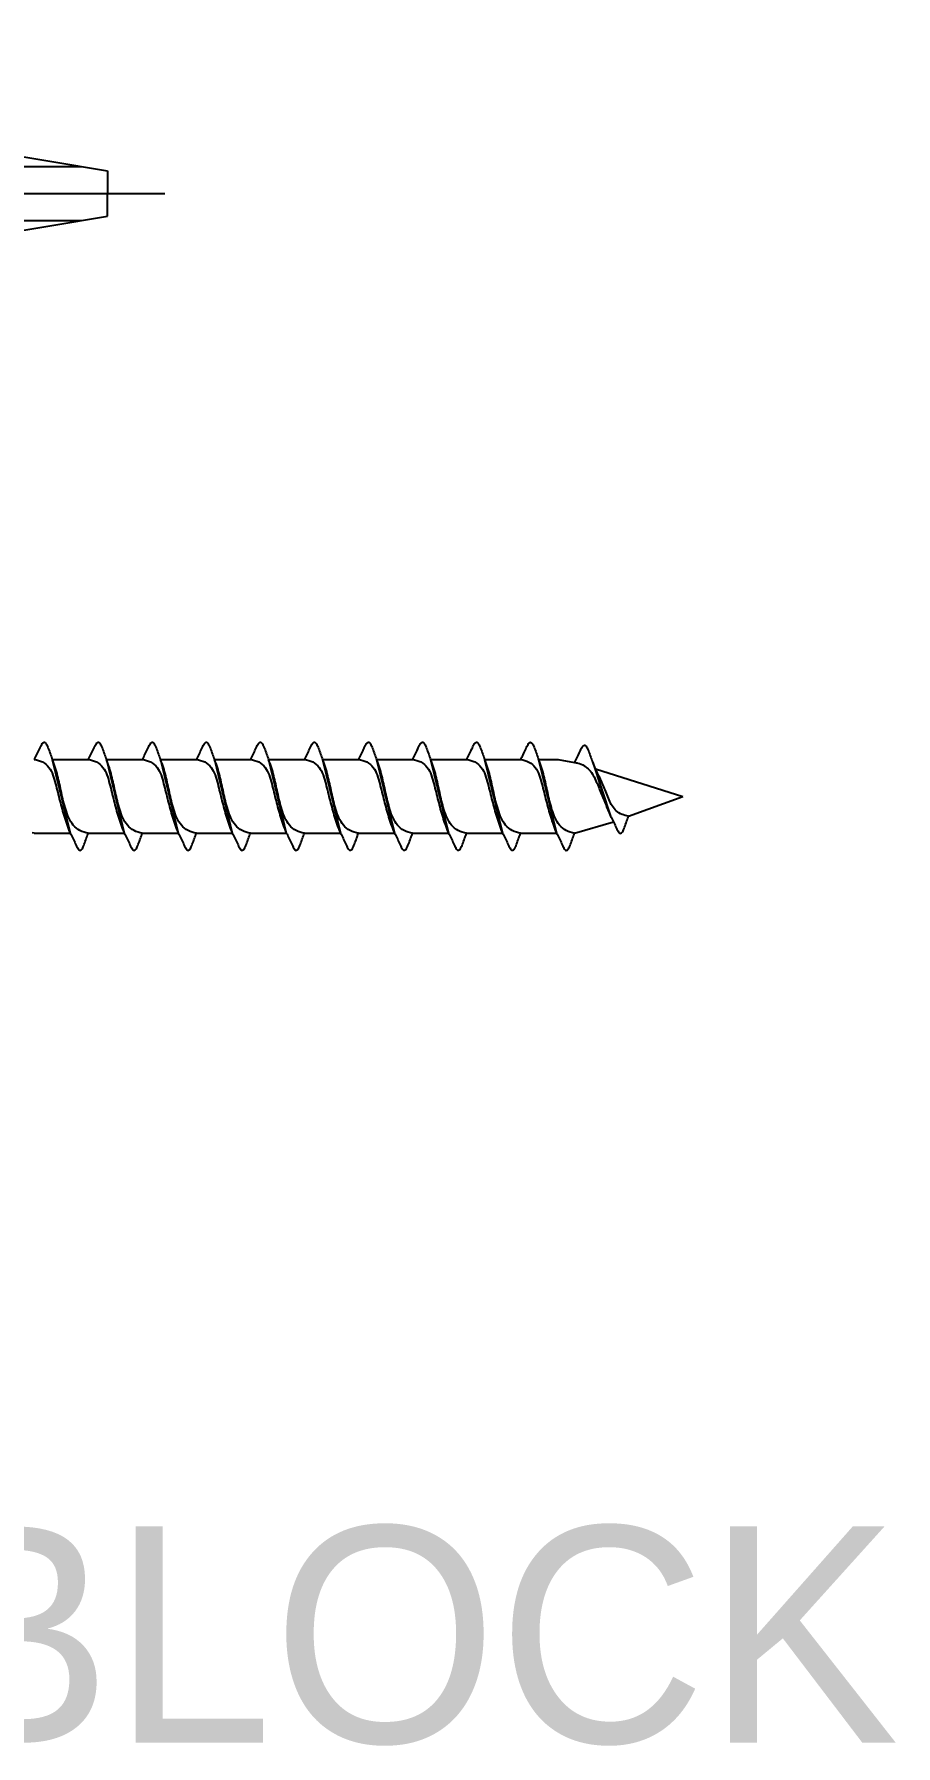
# Model space of a CAD drawing. Extents: x -395 to 1364, y -31 to 719.
# Drawn here: x 307.1 to 339, y 354.4 to 417.8 of the extents above; entities that cross this region are included whole.
import ezdxf

# ---------------------------------------------------------------- set-up
doc = ezdxf.new("R2010")
doc.units = 0
doc.layers.get('0').update_dxf_attribs({"linetype": 'CONTINUOUS'})
doc.layers.add('CENTER', color=1, linetype='Continuous')
doc.layers.add('HIDDEN', color=251, linetype='Continuous')

# ---------------------------------------------------------------- blocks, each defined once
blk = doc.blocks.new('*U24')
for p, q in [((-1, -6.052), (-1, 5.895)), ((-1, 5.895), (0, 5.895)), ((0, 5.895), (0, -6.052)), ((0, 2), (36.582, 2)), ((36.582, 2), (43.55, 0.837)), ((-5.11, 0.777), (-2.965, 0.777)), ((-2.965, 0.777), (-2.965, -0.778)), ((43.55, 0.837), (43.55, 0)), ((43.55, -0.837), (43.55, 0)), ((-2.965, -0.778), (-5.162, -0.778)), ((36.582, -2), (43.55, -0.837)), ((0, -2), (36.582, -2)), ((-1, -6.052), (0, -6.052))]:
    blk.add_line(p, q)
for start, end in [(99.2069, 169.12675), (187.02554, 260.7931)]:
    blk.add_arc((-0.2, -0.166), 5, start, end)
at = {"layer": 'CENTER'}
blk.add_line((-6.014, 0), (45.674, 0), dxfattribs=at)
at = {"layer": 'HIDDEN'}
for p, q in [((0, 1), (42.574, 1)), ((0, -1), (42.574, -1))]:
    blk.add_line(p, q, dxfattribs=at)
blk = doc.blocks.new('*U60')
for p, q in [((46.67, 1.364), (47.33, -1.361)), ((46.671, 1.363), (47.998, 1.363)), ((48.67, 1.365), (49.33, -1.361)), ((48.671, 1.363), (49.998, 1.363)), ((50.67, 1.365), (51.33, -1.361)), ((50.671, 1.363), (51.998, 1.363)), ((52.67, 1.365), (53.33, -1.36)), ((52.671, 1.363), (53.998, 1.363)), ((54.67, 1.365), (55.33, -1.36)), ((54.671, 1.363), (55.998, 1.363)), ((56.67, 1.365), (57.33, -1.36)), ((56.671, 1.363), (57.998, 1.363)), ((58.67, 1.365), (59.33, -1.36)), ((58.671, 1.363), (59.998, 1.363)), ((60.67, 1.365), (61.33, -1.36)), ((60.671, 1.363), (61.998, 1.363)), ((62.67, 1.365), (63.33, -1.36)), ((62.671, 1.363), (63.998, 1.363)), ((64.668, 1.363), (65.328, -1.363)), ((64.668, 1.361), (65.389, 1.361)), ((65.389, 1.361), (66, 1.254)), ((66, 1.254), (66.103, 1.236)), ((66.668, 1.256), (67.328, -0.732)), ((66.771, 1.024), (70, 0)), ((67.997, -0.736), (70, 0)), ((65.997, -1.366), (67.438, -0.941)), ((46, -1.359), (47.327, -1.359)), ((48, -1.359), (49.327, -1.359)), ((50, -1.359), (51.327, -1.359)), ((52, -1.359), (53.327, -1.359)), ((54, -1.359), (55.327, -1.359)), ((56, -1.359), (57.327, -1.359)), ((58, -1.359), (59.327, -1.359)), ((60, -1.359), (61.327, -1.359)), ((62, -1.358), (63.327, -1.358)), ((64, -1.358), (65.327, -1.358))]:
    blk.add_line(p, q)
for points in [[(46, 1.363), (46.026, 1.402), (46.051, 1.446), (46.075, 1.494), (46.099, 1.544), (46.123, 1.596), (46.146, 1.648), (46.169, 1.7), (46.192, 1.751), (46.214, 1.8), (46.236, 1.845), (46.257, 1.887), (46.279, 1.924), (46.3, 1.954), (46.321, 1.978), (46.341, 1.994), (46.362, 2.002), (46.383, 1.999), (46.403, 1.987), (46.423, 1.967), (46.443, 1.939), (46.463, 1.905), (46.483, 1.865), (46.503, 1.82), (46.522, 1.771), (46.541, 1.72), (46.56, 1.667), (46.579, 1.613), (46.598, 1.559), (46.616, 1.507), (46.634, 1.456), (46.652, 1.408), (46.67, 1.364)], [(48, 1.363), (48.026, 1.402), (48.051, 1.446), (48.075, 1.494), (48.099, 1.544), (48.123, 1.596), (48.146, 1.648), (48.169, 1.7), (48.192, 1.751), (48.214, 1.8), (48.236, 1.846), (48.257, 1.887), (48.279, 1.924), (48.3, 1.955), (48.321, 1.978), (48.341, 1.994), (48.362, 2.002), (48.383, 1.999), (48.403, 1.987), (48.423, 1.967), (48.443, 1.939), (48.463, 1.905), (48.483, 1.865), (48.503, 1.82), (48.522, 1.772), (48.541, 1.72), (48.56, 1.667), (48.579, 1.613), (48.598, 1.56), (48.616, 1.507), (48.634, 1.456), (48.652, 1.408), (48.67, 1.365)], [(50, 1.363), (50.026, 1.402), (50.051, 1.446), (50.075, 1.494), (50.099, 1.544), (50.123, 1.596), (50.146, 1.648), (50.169, 1.7), (50.192, 1.751), (50.214, 1.8), (50.236, 1.846), (50.257, 1.887), (50.279, 1.924), (50.3, 1.955), (50.321, 1.978), (50.341, 1.994), (50.362, 2.002), (50.383, 1.999), (50.403, 1.988), (50.423, 1.967), (50.443, 1.939), (50.463, 1.905), (50.483, 1.865), (50.503, 1.82), (50.522, 1.772), (50.541, 1.72), (50.56, 1.667), (50.579, 1.613), (50.598, 1.56), (50.616, 1.507), (50.634, 1.456), (50.652, 1.408), (50.67, 1.365)], [(52, 1.363), (52.026, 1.403), (52.051, 1.447), (52.075, 1.494), (52.099, 1.544), (52.123, 1.596), (52.146, 1.648), (52.169, 1.7), (52.192, 1.751), (52.214, 1.8), (52.236, 1.846), (52.257, 1.887), (52.279, 1.924), (52.3, 1.955), (52.321, 1.979), (52.341, 1.995), (52.362, 2.002), (52.383, 1.999), (52.403, 1.988), (52.423, 1.967), (52.443, 1.939), (52.463, 1.905), (52.483, 1.865), (52.503, 1.82), (52.522, 1.772), (52.541, 1.72), (52.56, 1.667), (52.579, 1.614), (52.598, 1.56), (52.616, 1.507), (52.634, 1.456), (52.652, 1.408), (52.67, 1.365)], [(54, 1.363), (54.026, 1.403), (54.051, 1.447), (54.075, 1.494), (54.099, 1.544), (54.123, 1.596), (54.146, 1.648), (54.169, 1.7), (54.192, 1.751), (54.214, 1.8), (54.236, 1.846), (54.257, 1.887), (54.279, 1.924), (54.3, 1.955), (54.321, 1.979), (54.341, 1.995), (54.362, 2.002), (54.383, 2), (54.403, 1.988), (54.423, 1.967), (54.443, 1.94), (54.463, 1.905), (54.483, 1.865), (54.503, 1.82), (54.522, 1.772), (54.541, 1.721), (54.56, 1.667), (54.579, 1.614), (54.598, 1.56), (54.616, 1.507), (54.634, 1.456), (54.652, 1.409), (54.67, 1.365)], [(56, 1.363), (56.026, 1.403), (56.051, 1.447), (56.075, 1.494), (56.099, 1.544), (56.123, 1.596), (56.146, 1.648), (56.169, 1.701), (56.192, 1.751), (56.214, 1.8), (56.236, 1.846), (56.257, 1.888), (56.279, 1.924), (56.3, 1.955), (56.321, 1.979), (56.341, 1.995), (56.362, 2.002), (56.383, 2), (56.403, 1.988), (56.423, 1.968), (56.443, 1.94), (56.463, 1.905), (56.483, 1.865), (56.503, 1.82), (56.522, 1.772), (56.541, 1.721), (56.56, 1.668), (56.579, 1.614), (56.598, 1.56), (56.616, 1.507), (56.634, 1.456), (56.652, 1.409), (56.67, 1.365)], [(58, 1.363), (58.026, 1.403), (58.051, 1.447), (58.075, 1.494), (58.099, 1.544), (58.123, 1.596), (58.146, 1.649), (58.169, 1.701), (58.192, 1.752), (58.214, 1.8), (58.236, 1.846), (58.257, 1.888), (58.279, 1.924), (58.3, 1.955), (58.321, 1.979), (58.341, 1.995), (58.362, 2.002), (58.383, 2), (58.403, 1.988), (58.423, 1.968), (58.443, 1.94), (58.463, 1.905), (58.483, 1.865), (58.503, 1.82), (58.522, 1.772), (58.541, 1.721), (58.56, 1.668), (58.579, 1.614), (58.598, 1.56), (58.616, 1.507), (58.634, 1.457), (58.652, 1.409), (58.67, 1.365)], [(60, 1.363), (60.026, 1.403), (60.051, 1.447), (60.075, 1.494), (60.099, 1.545), (60.123, 1.596), (60.146, 1.649), (60.169, 1.701), (60.192, 1.752), (60.214, 1.8), (60.236, 1.846), (60.257, 1.888), (60.279, 1.924), (60.3, 1.955), (60.321, 1.979), (60.341, 1.995), (60.362, 2.002), (60.383, 2), (60.403, 1.988), (60.423, 1.968), (60.443, 1.94), (60.463, 1.905), (60.483, 1.865), (60.503, 1.821), (60.522, 1.772), (60.541, 1.721), (60.56, 1.668), (60.579, 1.614), (60.598, 1.56), (60.616, 1.507), (60.634, 1.457), (60.652, 1.409), (60.67, 1.365)], [(62, 1.363), (62.026, 1.403), (62.051, 1.447), (62.075, 1.495), (62.099, 1.545), (62.123, 1.596), (62.146, 1.649), (62.169, 1.701), (62.192, 1.752), (62.214, 1.8), (62.236, 1.846), (62.257, 1.888), (62.279, 1.924), (62.3, 1.955), (62.321, 1.979), (62.341, 1.995), (62.362, 2.002), (62.383, 2), (62.403, 1.988), (62.423, 1.968), (62.443, 1.94), (62.463, 1.905), (62.483, 1.865), (62.503, 1.821), (62.522, 1.772), (62.541, 1.721), (62.56, 1.668), (62.579, 1.614), (62.598, 1.56), (62.616, 1.507), (62.634, 1.457), (62.652, 1.409), (62.67, 1.365)], [(63.998, 1.361), (64.023, 1.4), (64.048, 1.444), (64.073, 1.492), (64.097, 1.542), (64.121, 1.594), (64.144, 1.646), (64.167, 1.698), (64.189, 1.749), (64.212, 1.798), (64.233, 1.844), (64.255, 1.885), (64.276, 1.922), (64.298, 1.953), (64.319, 1.976), (64.339, 1.992), (64.36, 2), (64.38, 1.997), (64.401, 1.986), (64.421, 1.965), (64.441, 1.937), (64.461, 1.903), (64.481, 1.863), (64.5, 1.818), (64.52, 1.77), (64.539, 1.718), (64.558, 1.665), (64.577, 1.611), (64.596, 1.558), (64.614, 1.505), (64.632, 1.454), (64.65, 1.406), (64.668, 1.363)], [(46, -1.359), (45.921, -1.346)], [(46, 1.363), (46.079, 1.35), (46.158, 1.331), (46.234, 1.304), (46.308, 1.271), (46.376, 1.23), (46.439, 1.183), (46.495, 1.13), (46.544, 1.071), (46.588, 1.006), (46.627, 0.938), (46.661, 0.865), (46.692, 0.789), (46.719, 0.711), (46.744, 0.632), (46.767, 0.551), (46.789, 0.469), (46.809, 0.388), (46.83, 0.308), (46.85, 0.228), (46.87, 0.148), (46.89, 0.069), (46.909, -0.009), (46.929, -0.087), (46.949, -0.164), (46.968, -0.241), (46.988, -0.318), (47.009, -0.394), (47.029, -0.47), (47.05, -0.545), (47.072, -0.621), (47.094, -0.695), (47.117, -0.77), (47.14, -0.844), (47.164, -0.918), (47.189, -0.992), (47.215, -1.066), (47.242, -1.139), (47.27, -1.213), (47.299, -1.286), (47.329, -1.359)], [(48, -1.359), (47.921, -1.346), (47.843, -1.326), (47.766, -1.299), (47.693, -1.266), (47.623, -1.225), (47.559, -1.179), (47.5, -1.127), (47.447, -1.069), (47.399, -1.007), (47.355, -0.941), (47.315, -0.871), (47.279, -0.798), (47.246, -0.722), (47.216, -0.645), (47.189, -0.566), (47.164, -0.486), (47.14, -0.407), (47.118, -0.327), (47.097, -0.247), (47.077, -0.168), (47.058, -0.089), (47.039, -0.01), (47.022, 0.069), (47.005, 0.147), (46.988, 0.225), (46.971, 0.303), (46.954, 0.381), (46.937, 0.458), (46.92, 0.535), (46.903, 0.612), (46.884, 0.689), (46.866, 0.765), (46.846, 0.841), (46.825, 0.916), (46.803, 0.992), (46.78, 1.067), (46.755, 1.141), (46.729, 1.215), (46.701, 1.289), (46.671, 1.363)], [(48, 1.363), (48.079, 1.35), (48.158, 1.331), (48.234, 1.304), (48.308, 1.271), (48.376, 1.23), (48.439, 1.183), (48.495, 1.13), (48.544, 1.071), (48.588, 1.007), (48.627, 0.938), (48.661, 0.865), (48.692, 0.79), (48.719, 0.712), (48.744, 0.632), (48.767, 0.551), (48.789, 0.469), (48.809, 0.388), (48.83, 0.308), (48.85, 0.228), (48.87, 0.148), (48.89, 0.069), (48.909, -0.009), (48.929, -0.087), (48.949, -0.164), (48.968, -0.241), (48.988, -0.318), (49.009, -0.394), (49.029, -0.47), (49.05, -0.545), (49.072, -0.62), (49.094, -0.695), (49.117, -0.77), (49.14, -0.844), (49.164, -0.918), (49.189, -0.992), (49.215, -1.066), (49.242, -1.139), (49.27, -1.213), (49.299, -1.286), (49.329, -1.359)], [(50, -1.359), (49.921, -1.346), (49.843, -1.326), (49.766, -1.299), (49.693, -1.266), (49.623, -1.225), (49.559, -1.179), (49.5, -1.127), (49.447, -1.069), (49.399, -1.007), (49.355, -0.941), (49.315, -0.871), (49.279, -0.798), (49.246, -0.722), (49.216, -0.645), (49.189, -0.566), (49.164, -0.486), (49.14, -0.407), (49.118, -0.327), (49.097, -0.247), (49.077, -0.168), (49.058, -0.089), (49.039, -0.01), (49.022, 0.069), (49.005, 0.147), (48.988, 0.225), (48.971, 0.303), (48.954, 0.381), (48.937, 0.458), (48.92, 0.535), (48.903, 0.612), (48.884, 0.689), (48.866, 0.765), (48.846, 0.841), (48.825, 0.916), (48.803, 0.992), (48.78, 1.067), (48.755, 1.141), (48.729, 1.215), (48.701, 1.289), (48.671, 1.363)], [(50, 1.363), (50.079, 1.35), (50.158, 1.331), (50.234, 1.304), (50.308, 1.271), (50.376, 1.231), (50.439, 1.184), (50.495, 1.13), (50.544, 1.071), (50.588, 1.007), (50.627, 0.938), (50.661, 0.865), (50.692, 0.79), (50.719, 0.712), (50.744, 0.632), (50.767, 0.551), (50.789, 0.469), (50.809, 0.388), (50.83, 0.308), (50.85, 0.228), (50.87, 0.148), (50.89, 0.07), (50.909, -0.009), (50.929, -0.087), (50.949, -0.164), (50.968, -0.241), (50.988, -0.318), (51.009, -0.394), (51.029, -0.47), (51.05, -0.545), (51.072, -0.62), (51.094, -0.695), (51.117, -0.77), (51.14, -0.844), (51.164, -0.918), (51.189, -0.992), (51.215, -1.066), (51.242, -1.139), (51.27, -1.213), (51.299, -1.286), (51.329, -1.359)], [(52, -1.359), (51.921, -1.346), (51.843, -1.326), (51.766, -1.299), (51.693, -1.265), (51.623, -1.225), (51.559, -1.179), (51.5, -1.127), (51.447, -1.069), (51.399, -1.007), (51.355, -0.941), (51.315, -0.871), (51.279, -0.798), (51.246, -0.722), (51.216, -0.645), (51.189, -0.566), (51.164, -0.486), (51.14, -0.406), (51.118, -0.327), (51.097, -0.247), (51.077, -0.168), (51.058, -0.089), (51.039, -0.01), (51.022, 0.069), (51.005, 0.147), (50.988, 0.225), (50.971, 0.303), (50.954, 0.381), (50.937, 0.458), (50.92, 0.535), (50.903, 0.612), (50.884, 0.689), (50.866, 0.765), (50.846, 0.841), (50.825, 0.917), (50.803, 0.992), (50.78, 1.067), (50.755, 1.141), (50.729, 1.216), (50.701, 1.289), (50.671, 1.363)], [(52, 1.363), (52.079, 1.35), (52.158, 1.331), (52.234, 1.304), (52.308, 1.271), (52.376, 1.231), (52.439, 1.184), (52.495, 1.13), (52.544, 1.071), (52.588, 1.007), (52.627, 0.938), (52.661, 0.865), (52.692, 0.79), (52.719, 0.712), (52.744, 0.632), (52.767, 0.551), (52.789, 0.47), (52.809, 0.388), (52.83, 0.308), (52.85, 0.228), (52.87, 0.149), (52.89, 0.07), (52.909, -0.009), (52.929, -0.087), (52.949, -0.164), (52.968, -0.241), (52.988, -0.318), (53.009, -0.394), (53.029, -0.47), (53.05, -0.545), (53.072, -0.62), (53.094, -0.695), (53.117, -0.77), (53.14, -0.844), (53.164, -0.918), (53.189, -0.992), (53.215, -1.066), (53.242, -1.139), (53.27, -1.212), (53.299, -1.286), (53.329, -1.359)], [(54, -1.359), (53.921, -1.346), (53.843, -1.326), (53.766, -1.299), (53.693, -1.265), (53.623, -1.225), (53.559, -1.179), (53.5, -1.127), (53.447, -1.069), (53.399, -1.007), (53.355, -0.941), (53.315, -0.871), (53.279, -0.798), (53.246, -0.722), (53.216, -0.645), (53.189, -0.566), (53.164, -0.486), (53.14, -0.406), (53.118, -0.327), (53.097, -0.247), (53.077, -0.168), (53.058, -0.089), (53.039, -0.01), (53.022, 0.069), (53.005, 0.147), (52.988, 0.225), (52.971, 0.303), (52.954, 0.381), (52.937, 0.458), (52.92, 0.536), (52.903, 0.612), (52.884, 0.689), (52.866, 0.765), (52.846, 0.841), (52.825, 0.917), (52.803, 0.992), (52.78, 1.067), (52.755, 1.141), (52.729, 1.216), (52.701, 1.29), (52.671, 1.363)], [(54, 1.363), (54.079, 1.351), (54.158, 1.331), (54.234, 1.304), (54.308, 1.271), (54.376, 1.231), (54.439, 1.184), (54.495, 1.13), (54.544, 1.071), (54.588, 1.007), (54.627, 0.938), (54.661, 0.865), (54.692, 0.79), (54.719, 0.712), (54.744, 0.632), (54.767, 0.551), (54.789, 0.47), (54.809, 0.389), (54.83, 0.308), (54.85, 0.228), (54.87, 0.149), (54.89, 0.07), (54.909, -0.009), (54.929, -0.087), (54.949, -0.164), (54.968, -0.241), (54.988, -0.318), (55.009, -0.394), (55.029, -0.47), (55.05, -0.545), (55.072, -0.62), (55.094, -0.695), (55.117, -0.77), (55.14, -0.844), (55.164, -0.918), (55.189, -0.992), (55.215, -1.066), (55.242, -1.139), (55.27, -1.212), (55.299, -1.286), (55.329, -1.359)], [(56, -1.359), (55.921, -1.346), (55.843, -1.326), (55.766, -1.299), (55.693, -1.265), (55.623, -1.225), (55.559, -1.179), (55.5, -1.127), (55.447, -1.069), (55.399, -1.007), (55.355, -0.94), (55.315, -0.87), (55.279, -0.797), (55.246, -0.722), (55.216, -0.645), (55.189, -0.566), (55.164, -0.486), (55.14, -0.406), (55.118, -0.327), (55.097, -0.247), (55.077, -0.168), (55.058, -0.089), (55.039, -0.01), (55.022, 0.069), (55.005, 0.147), (54.988, 0.226), (54.971, 0.303), (54.954, 0.381), (54.937, 0.459), (54.92, 0.536), (54.903, 0.612), (54.884, 0.689), (54.866, 0.765), (54.846, 0.841), (54.825, 0.917), (54.803, 0.992), (54.78, 1.067), (54.755, 1.141), (54.729, 1.216), (54.701, 1.29), (54.671, 1.363)], [(56, 1.363), (56.079, 1.351), (56.158, 1.331), (56.234, 1.305), (56.308, 1.271), (56.376, 1.231), (56.439, 1.184), (56.495, 1.13), (56.544, 1.071), (56.588, 1.007), (56.627, 0.938), (56.661, 0.866), (56.692, 0.79), (56.719, 0.712), (56.744, 0.632), (56.767, 0.551), (56.789, 0.47), (56.809, 0.389), (56.83, 0.308), (56.85, 0.228), (56.87, 0.149), (56.89, 0.07), (56.909, -0.009), (56.929, -0.086), (56.949, -0.164), (56.968, -0.241), (56.988, -0.317), (57.009, -0.394), (57.029, -0.47), (57.05, -0.545), (57.072, -0.62), (57.094, -0.695), (57.117, -0.77), (57.14, -0.844), (57.164, -0.918), (57.189, -0.992), (57.215, -1.065), (57.242, -1.139), (57.27, -1.212), (57.299, -1.286), (57.329, -1.359)], [(58, -1.359), (57.921, -1.346), (57.843, -1.326), (57.766, -1.299), (57.693, -1.265), (57.623, -1.225), (57.559, -1.179), (57.5, -1.126), (57.447, -1.069), (57.399, -1.007), (57.355, -0.94), (57.315, -0.87), (57.279, -0.797), (57.246, -0.722), (57.216, -0.644), (57.189, -0.566), (57.164, -0.486), (57.14, -0.406), (57.118, -0.326), (57.097, -0.247), (57.077, -0.168), (57.058, -0.088), (57.039, -0.01), (57.022, 0.069), (57.005, 0.147), (56.988, 0.226), (56.971, 0.304), (56.954, 0.381), (56.937, 0.459), (56.92, 0.536), (56.903, 0.613), (56.884, 0.689), (56.866, 0.765), (56.846, 0.841), (56.825, 0.917), (56.803, 0.992), (56.78, 1.067), (56.755, 1.142), (56.729, 1.216), (56.701, 1.29), (56.671, 1.363)], [(58, 1.363), (58.079, 1.351), (58.158, 1.331), (58.234, 1.305), (58.308, 1.271), (58.376, 1.231), (58.439, 1.184), (58.495, 1.13), (58.544, 1.071), (58.588, 1.007), (58.627, 0.938), (58.661, 0.866), (58.692, 0.79), (58.719, 0.712), (58.744, 0.632), (58.767, 0.551), (58.789, 0.47), (58.809, 0.389), (58.83, 0.308), (58.85, 0.228), (58.87, 0.149), (58.89, 0.07), (58.909, -0.008), (58.929, -0.086), (58.949, -0.164), (58.968, -0.241), (58.988, -0.317), (59.009, -0.394), (59.029, -0.469), (59.05, -0.545), (59.072, -0.62), (59.094, -0.695), (59.117, -0.769), (59.14, -0.844), (59.164, -0.918), (59.189, -0.992), (59.215, -1.065), (59.242, -1.139), (59.27, -1.212), (59.299, -1.285), (59.329, -1.359)], [(60, -1.359), (59.921, -1.346), (59.843, -1.326), (59.766, -1.299), (59.693, -1.265), (59.623, -1.225), (59.559, -1.179), (59.5, -1.126), (59.447, -1.069), (59.399, -1.007), (59.355, -0.94), (59.315, -0.87), (59.279, -0.797), (59.246, -0.722), (59.216, -0.644), (59.189, -0.566), (59.164, -0.486), (59.14, -0.406), (59.118, -0.326), (59.097, -0.247), (59.077, -0.168), (59.058, -0.088), (59.039, -0.01), (59.022, 0.069), (59.005, 0.148), (58.988, 0.226), (58.971, 0.304), (58.954, 0.381), (58.937, 0.459), (58.92, 0.536), (58.903, 0.613), (58.884, 0.689), (58.866, 0.765), (58.846, 0.841), (58.825, 0.917), (58.803, 0.992), (58.78, 1.067), (58.755, 1.142), (58.729, 1.216), (58.701, 1.29), (58.671, 1.363)], [(60, 1.363), (60.079, 1.351), (60.158, 1.331), (60.234, 1.305), (60.308, 1.271), (60.376, 1.231), (60.439, 1.184), (60.495, 1.131), (60.544, 1.071), (60.588, 1.007), (60.627, 0.938), (60.661, 0.866), (60.692, 0.79), (60.719, 0.712), (60.744, 0.632), (60.767, 0.551), (60.789, 0.47), (60.809, 0.389), (60.83, 0.308), (60.85, 0.228), (60.87, 0.149), (60.89, 0.07), (60.909, -0.008), (60.929, -0.086), (60.949, -0.164), (60.968, -0.241), (60.988, -0.317), (61.009, -0.393), (61.029, -0.469), (61.05, -0.545), (61.072, -0.62), (61.094, -0.695), (61.117, -0.769), (61.14, -0.844), (61.164, -0.918), (61.189, -0.992), (61.215, -1.065), (61.242, -1.139), (61.27, -1.212), (61.299, -1.285), (61.329, -1.358)], [(62, -1.358), (61.921, -1.346), (61.843, -1.326), (61.766, -1.299), (61.693, -1.265), (61.623, -1.225), (61.559, -1.178), (61.5, -1.126), (61.447, -1.069), (61.399, -1.007), (61.355, -0.94), (61.315, -0.87), (61.279, -0.797), (61.246, -0.722), (61.216, -0.644), (61.189, -0.565), (61.164, -0.486), (61.14, -0.406), (61.118, -0.326), (61.097, -0.247), (61.077, -0.167), (61.058, -0.088), (61.039, -0.009), (61.022, 0.069), (61.005, 0.148), (60.988, 0.226), (60.971, 0.304), (60.954, 0.381), (60.937, 0.459), (60.92, 0.536), (60.903, 0.613), (60.884, 0.689), (60.866, 0.765), (60.846, 0.841), (60.825, 0.917), (60.803, 0.992), (60.78, 1.067), (60.755, 1.142), (60.729, 1.216), (60.701, 1.29), (60.671, 1.363)], [(62, 1.363), (62.079, 1.351), (62.158, 1.331), (62.234, 1.305), (62.308, 1.271), (62.376, 1.231), (62.439, 1.184), (62.495, 1.131), (62.544, 1.071), (62.588, 1.007), (62.627, 0.938), (62.661, 0.866), (62.692, 0.79), (62.719, 0.712), (62.744, 0.632), (62.767, 0.551), (62.789, 0.47), (62.809, 0.389), (62.83, 0.308), (62.85, 0.228), (62.87, 0.149), (62.89, 0.07), (62.909, -0.008), (62.929, -0.086), (62.949, -0.164), (62.968, -0.241), (62.988, -0.317), (63.009, -0.393), (63.029, -0.469), (63.05, -0.545), (63.072, -0.62), (63.094, -0.695), (63.117, -0.769), (63.14, -0.844), (63.164, -0.918), (63.189, -0.992), (63.215, -1.065), (63.242, -1.139), (63.27, -1.212), (63.299, -1.285), (63.329, -1.358)], [(64, -1.358), (63.921, -1.346), (63.843, -1.326), (63.766, -1.299), (63.693, -1.265), (63.623, -1.225), (63.559, -1.178), (63.5, -1.126), (63.447, -1.069), (63.399, -1.006), (63.355, -0.94), (63.315, -0.87), (63.279, -0.797), (63.246, -0.722), (63.216, -0.644), (63.189, -0.565), (63.164, -0.486), (63.14, -0.406), (63.118, -0.326), (63.097, -0.247), (63.077, -0.167), (63.058, -0.088), (63.039, -0.009), (63.022, 0.069), (63.005, 0.148), (62.988, 0.226), (62.971, 0.304), (62.954, 0.381), (62.937, 0.459), (62.92, 0.536), (62.903, 0.613), (62.884, 0.689), (62.866, 0.766), (62.846, 0.841), (62.825, 0.917), (62.803, 0.992), (62.78, 1.067), (62.755, 1.142), (62.729, 1.216), (62.701, 1.29), (62.671, 1.363)], [(63.998, 1.361), (64.077, 1.348), (64.155, 1.329), (64.232, 1.302), (64.306, 1.269), (64.374, 1.229), (64.437, 1.182), (64.493, 1.128), (64.542, 1.069), (64.586, 1.005), (64.625, 0.936), (64.659, 0.863), (64.69, 0.788), (64.717, 0.71), (64.742, 0.63), (64.765, 0.549), (64.786, 0.467), (64.807, 0.386), (64.828, 0.306), (64.848, 0.226), (64.868, 0.146), (64.887, 0.068), (64.907, -0.011), (64.927, -0.089), (64.946, -0.166), (64.966, -0.243), (64.986, -0.32), (65.006, -0.396), (65.027, -0.472), (65.048, -0.547), (65.07, -0.622), (65.092, -0.697), (65.114, -0.772), (65.138, -0.846), (65.162, -0.92), (65.187, -0.994), (65.213, -1.068), (65.24, -1.141), (65.268, -1.215), (65.297, -1.288), (65.327, -1.361)], [(65.998, -1.361), (65.919, -1.348), (65.84, -1.328), (65.764, -1.301), (65.69, -1.267), (65.621, -1.227), (65.557, -1.181), (65.498, -1.129), (65.445, -1.071), (65.396, -1.009), (65.353, -0.943), (65.313, -0.873), (65.277, -0.8), (65.244, -0.724), (65.214, -0.647), (65.187, -0.568), (65.161, -0.488), (65.138, -0.408), (65.116, -0.329), (65.095, -0.249), (65.075, -0.17), (65.056, -0.091), (65.037, -0.012), (65.02, 0.067), (65.002, 0.145), (64.985, 0.223), (64.969, 0.301), (64.952, 0.379), (64.935, 0.456), (64.918, 0.533), (64.9, 0.61), (64.882, 0.687), (64.863, 0.763), (64.844, 0.839), (64.823, 0.914), (64.801, 0.99), (64.778, 1.065), (64.753, 1.139), (64.727, 1.214), (64.698, 1.287), (64.668, 1.361)], [(65.998, 1.254), (66.023, 1.294), (66.048, 1.338), (66.073, 1.385), (66.097, 1.436), (66.121, 1.487), (66.144, 1.54), (66.167, 1.592), (66.189, 1.643), (66.212, 1.691), (66.233, 1.737), (66.255, 1.779), (66.276, 1.815), (66.298, 1.846), (66.319, 1.87), (66.339, 1.886), (66.36, 1.893), (66.38, 1.891), (66.401, 1.879), (66.421, 1.859), (66.441, 1.831), (66.461, 1.796), (66.481, 1.756), (66.5, 1.712), (66.52, 1.663), (66.539, 1.612), (66.558, 1.559), (66.577, 1.505), (66.596, 1.451), (66.614, 1.398), (66.632, 1.348), (66.65, 1.3), (66.668, 1.256)], [(65.998, 1.254), (66.06, 1.245), (66.121, 1.231), (66.182, 1.213), (66.241, 1.19), (66.299, 1.164), (66.354, 1.133), (66.406, 1.099), (66.455, 1.061), (66.501, 1.02), (66.543, 0.975), (66.583, 0.928), (66.62, 0.878), (66.655, 0.826), (66.687, 0.772), (66.718, 0.716), (66.747, 0.659), (66.775, 0.601), (66.802, 0.543), (66.828, 0.483), (66.853, 0.424), (66.877, 0.365), (66.902, 0.306), (66.926, 0.247), (66.95, 0.188), (66.974, 0.13), (66.998, 0.072), (67.021, 0.014), (67.045, -0.044), (67.068, -0.101), (67.091, -0.159), (67.115, -0.216), (67.138, -0.273), (67.161, -0.33), (67.184, -0.387), (67.208, -0.445), (67.231, -0.502), (67.255, -0.559), (67.279, -0.616), (67.303, -0.673), (67.327, -0.731)], [(67.998, -0.731), (67.936, -0.722), (67.874, -0.708), (67.813, -0.69), (67.754, -0.668), (67.696, -0.641), (67.641, -0.611), (67.59, -0.576), (67.542, -0.538), (67.499, -0.496), (67.459, -0.45), (67.422, -0.402), (67.387, -0.351), (67.356, -0.297), (67.326, -0.242), (67.299, -0.185), (67.273, -0.126), (67.248, -0.067), (67.224, -0.006), (67.2, 0.054), (67.177, 0.115), (67.154, 0.176), (67.13, 0.235), (67.106, 0.295), (67.082, 0.353), (67.057, 0.411), (67.031, 0.468), (67.005, 0.525), (66.979, 0.582), (66.953, 0.638), (66.927, 0.694), (66.9, 0.75), (66.874, 0.806), (66.847, 0.861), (66.821, 0.917), (66.795, 0.973), (66.769, 1.028), (66.743, 1.084), (66.718, 1.141), (66.693, 1.197), (66.668, 1.254)], [(67.327, -0.734), (67.353, -0.773), (67.377, -0.817), (67.402, -0.864), (67.426, -0.914), (67.45, -0.966), (67.473, -1.018), (67.496, -1.07), (67.518, -1.12), (67.541, -1.169), (67.562, -1.214), (67.584, -1.256), (67.606, -1.292), (67.627, -1.323), (67.648, -1.346), (67.668, -1.362), (67.689, -1.37), (67.71, -1.367), (67.73, -1.356), (67.75, -1.335), (67.77, -1.308), (67.79, -1.273), (67.81, -1.233), (67.83, -1.189), (67.849, -1.141), (67.869, -1.09), (67.888, -1.037), (67.906, -0.983), (67.925, -0.93), (67.943, -0.877), (67.962, -0.827), (67.979, -0.779), (67.997, -0.736)], [(47.329, -1.362), (47.355, -1.401), (47.38, -1.445), (47.404, -1.493), (47.428, -1.542), (47.452, -1.594), (47.475, -1.646), (47.498, -1.698), (47.521, -1.749), (47.543, -1.797), (47.565, -1.843), (47.586, -1.884), (47.608, -1.92), (47.629, -1.951), (47.65, -1.975), (47.671, -1.991), (47.691, -1.998), (47.712, -1.996), (47.732, -1.984), (47.753, -1.964), (47.773, -1.936), (47.793, -1.902), (47.812, -1.862), (47.832, -1.817), (47.851, -1.769), (47.871, -1.718), (47.89, -1.665), (47.909, -1.612), (47.927, -1.558), (47.946, -1.505), (47.964, -1.455), (47.982, -1.407), (47.999, -1.364)], [(49.329, -1.362), (49.355, -1.401), (49.38, -1.445), (49.404, -1.493), (49.428, -1.542), (49.452, -1.594), (49.475, -1.646), (49.498, -1.698), (49.521, -1.748), (49.543, -1.797), (49.565, -1.842), (49.586, -1.884), (49.608, -1.92), (49.629, -1.951), (49.65, -1.975), (49.671, -1.991), (49.691, -1.998), (49.712, -1.995), (49.732, -1.984), (49.753, -1.964), (49.773, -1.936), (49.793, -1.902), (49.812, -1.862), (49.832, -1.817), (49.851, -1.769), (49.871, -1.718), (49.89, -1.665), (49.909, -1.611), (49.927, -1.558), (49.946, -1.505), (49.964, -1.455), (49.982, -1.407), (49.999, -1.364)], [(51.329, -1.362), (51.355, -1.401), (51.38, -1.445), (51.404, -1.492), (51.428, -1.542), (51.452, -1.594), (51.475, -1.646), (51.498, -1.698), (51.521, -1.748), (51.543, -1.797), (51.565, -1.842), (51.586, -1.884), (51.608, -1.92), (51.629, -1.951), (51.65, -1.975), (51.671, -1.99), (51.691, -1.998), (51.712, -1.995), (51.732, -1.984), (51.753, -1.963), (51.773, -1.936), (51.793, -1.901), (51.812, -1.862), (51.832, -1.817), (51.851, -1.769), (51.871, -1.718), (51.89, -1.665), (51.909, -1.611), (51.927, -1.558), (51.946, -1.505), (51.964, -1.455), (51.982, -1.407), (51.999, -1.364)], [(53.329, -1.362), (53.355, -1.401), (53.38, -1.445), (53.404, -1.492), (53.428, -1.542), (53.452, -1.594), (53.475, -1.646), (53.498, -1.698), (53.521, -1.748), (53.543, -1.797), (53.565, -1.842), (53.586, -1.884), (53.608, -1.92), (53.629, -1.951), (53.65, -1.974), (53.671, -1.99), (53.691, -1.998), (53.712, -1.995), (53.732, -1.984), (53.753, -1.963), (53.773, -1.936), (53.793, -1.901), (53.812, -1.861), (53.832, -1.817), (53.851, -1.769), (53.871, -1.718), (53.89, -1.665), (53.909, -1.611), (53.927, -1.558), (53.946, -1.505), (53.964, -1.455), (53.982, -1.407), (53.999, -1.363)], [(55.329, -1.362), (55.355, -1.401), (55.38, -1.445), (55.404, -1.492), (55.428, -1.542), (55.452, -1.594), (55.475, -1.646), (55.498, -1.698), (55.521, -1.748), (55.543, -1.797), (55.565, -1.842), (55.586, -1.884), (55.608, -1.92), (55.629, -1.951), (55.65, -1.974), (55.671, -1.99), (55.691, -1.998), (55.712, -1.995), (55.732, -1.983), (55.753, -1.963), (55.773, -1.936), (55.793, -1.901), (55.812, -1.861), (55.832, -1.817), (55.851, -1.769), (55.871, -1.718), (55.89, -1.665), (55.909, -1.611), (55.927, -1.558), (55.946, -1.505), (55.964, -1.455), (55.982, -1.407), (55.999, -1.363)], [(57.329, -1.362), (57.355, -1.401), (57.38, -1.445), (57.404, -1.492), (57.428, -1.542), (57.452, -1.593), (57.475, -1.646), (57.498, -1.697), (57.521, -1.748), (57.543, -1.797), (57.565, -1.842), (57.586, -1.884), (57.608, -1.92), (57.629, -1.951), (57.65, -1.974), (57.671, -1.99), (57.691, -1.997), (57.712, -1.995), (57.732, -1.983), (57.753, -1.963), (57.773, -1.935), (57.793, -1.901), (57.812, -1.861), (57.832, -1.817), (57.851, -1.769), (57.871, -1.718), (57.89, -1.665), (57.909, -1.611), (57.927, -1.558), (57.946, -1.505), (57.964, -1.454), (57.982, -1.407), (57.999, -1.363)], [(59.329, -1.362), (59.355, -1.401), (59.38, -1.445), (59.404, -1.492), (59.428, -1.542), (59.452, -1.593), (59.475, -1.646), (59.498, -1.697), (59.521, -1.748), (59.543, -1.797), (59.565, -1.842), (59.586, -1.883), (59.608, -1.92), (59.629, -1.95), (59.65, -1.974), (59.671, -1.99), (59.691, -1.997), (59.712, -1.995), (59.732, -1.983), (59.753, -1.963), (59.773, -1.935), (59.793, -1.901), (59.812, -1.861), (59.832, -1.817), (59.851, -1.768), (59.871, -1.717), (59.89, -1.665), (59.909, -1.611), (59.927, -1.557), (59.946, -1.505), (59.964, -1.454), (59.982, -1.407), (59.999, -1.363)], [(61.329, -1.361), (61.355, -1.401), (61.38, -1.445), (61.404, -1.492), (61.428, -1.542), (61.452, -1.593), (61.475, -1.645), (61.498, -1.697), (61.521, -1.748), (61.543, -1.796), (61.565, -1.842), (61.586, -1.883), (61.608, -1.92), (61.629, -1.95), (61.65, -1.974), (61.671, -1.99), (61.691, -1.997), (61.712, -1.995), (61.732, -1.983), (61.753, -1.963), (61.773, -1.935), (61.793, -1.901), (61.812, -1.861), (61.832, -1.817), (61.851, -1.768), (61.871, -1.717), (61.89, -1.665), (61.909, -1.611), (61.927, -1.557), (61.946, -1.505), (61.964, -1.454), (61.982, -1.407), (61.999, -1.363)], [(63.329, -1.361), (63.355, -1.401), (63.38, -1.445), (63.404, -1.492), (63.428, -1.542), (63.452, -1.593), (63.475, -1.645), (63.498, -1.697), (63.521, -1.748), (63.543, -1.796), (63.565, -1.842), (63.586, -1.883), (63.608, -1.92), (63.629, -1.95), (63.65, -1.974), (63.671, -1.99), (63.691, -1.997), (63.712, -1.995), (63.732, -1.983), (63.753, -1.963), (63.773, -1.935), (63.793, -1.901), (63.812, -1.861), (63.832, -1.816), (63.851, -1.768), (63.871, -1.717), (63.89, -1.664), (63.909, -1.611), (63.927, -1.557), (63.946, -1.505), (63.964, -1.454), (63.982, -1.407), (63.999, -1.363)], [(65.327, -1.364), (65.353, -1.403), (65.377, -1.447), (65.402, -1.494), (65.426, -1.544), (65.45, -1.596), (65.473, -1.648), (65.496, -1.7), (65.518, -1.75), (65.541, -1.799), (65.562, -1.844), (65.584, -1.886), (65.606, -1.922), (65.627, -1.953), (65.648, -1.977), (65.668, -1.992), (65.689, -2), (65.71, -1.997), (65.73, -1.986), (65.75, -1.965), (65.77, -1.938), (65.79, -1.903), (65.81, -1.864), (65.83, -1.819), (65.849, -1.771), (65.869, -1.72), (65.888, -1.667), (65.906, -1.613), (65.925, -1.56), (65.943, -1.507), (65.962, -1.457), (65.979, -1.409), (65.997, -1.366)]]:
    blk.add_lwpolyline(points)

msp = doc.modelspace()

# ---------------------------------------------------------------- block references
for name, p in [('*U24', (266.234, 411.871)), ('*U60', (261.071, 389.569))]:
    msp.add_blockref(name, p)

# ---------------------------------------------------------------- texts
msp.add_text('DYNAMIC BLOCK', height=8).set_placement((250.505, 354.555))

doc.saveas('drawing.dxf')
